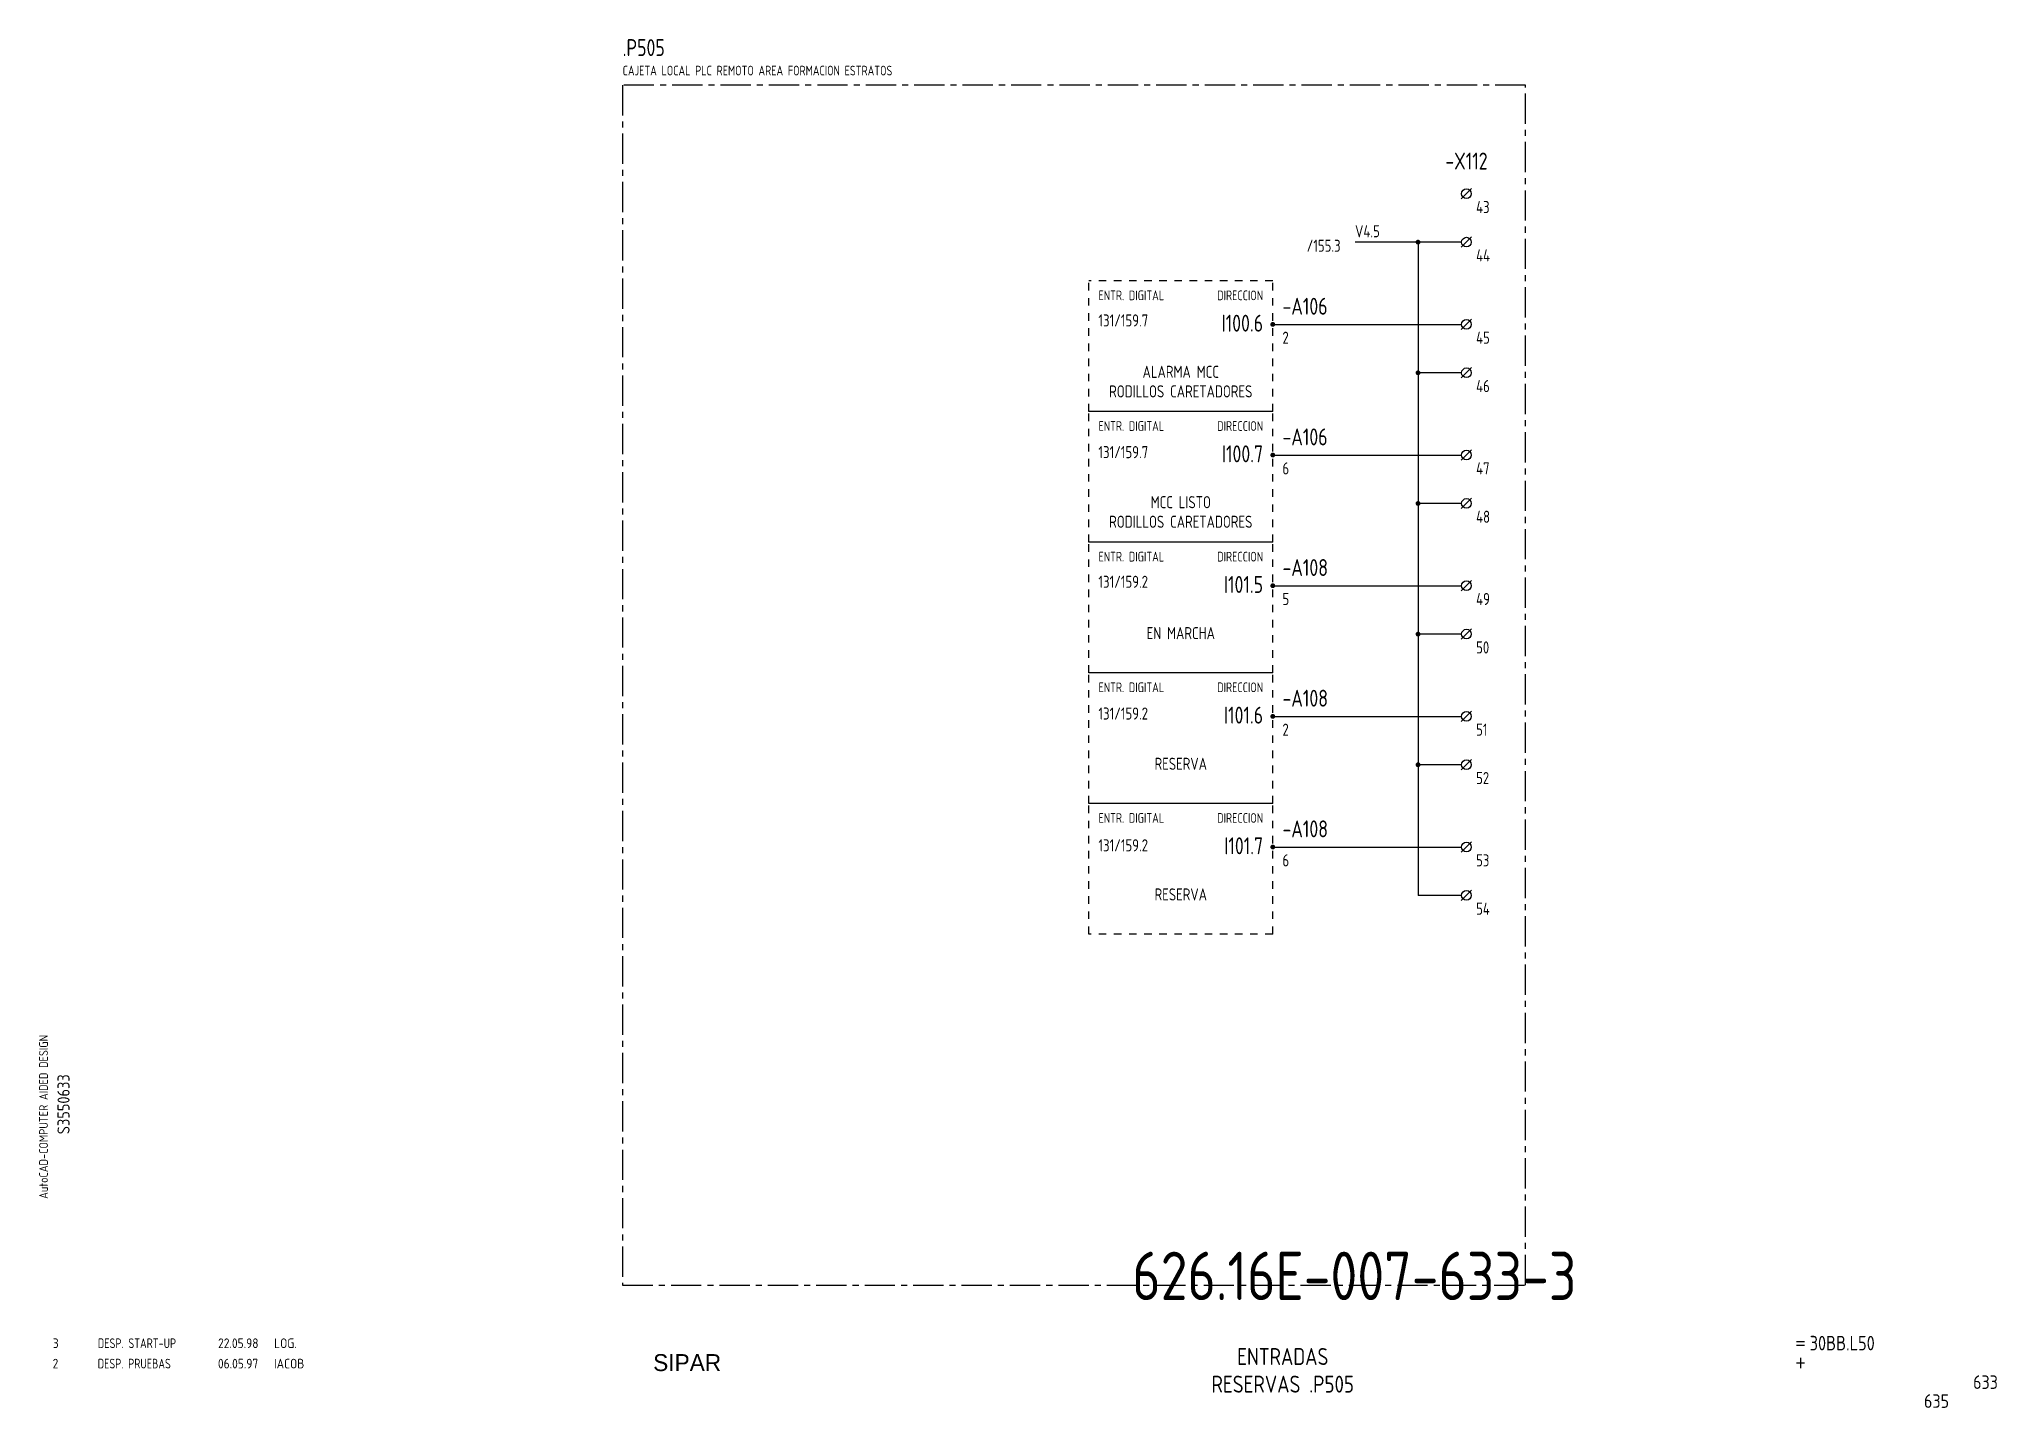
# Model space of a CAD drawing. Extents: x 10 to 414, y 6 to 288.
import ezdxf
from ezdxf.enums import TextEntityAlignment as Align

# ---------------------------------------------------------------- set-up
doc = ezdxf.new("R2010")
doc.units = 0
doc.header["$LTSCALE"] = 5
doc.header["$MEASUREMENT"] = 0
doc.linetypes.add('CENTER', pattern=[2, 1.25, -0.25, 0.25, -0.25])
doc.linetypes.add('HIDDEN1', pattern=[0.625, 0.3125, -0.3125])
doc.layers.get('0').update_dxf_attribs({"linetype": 'CONTINUOUS'})
doc.layers.add('3', color=3, linetype='CONTINUOUS')
doc.layers.add('CART', color=7, linetype='CONTINUOUS')
doc.styles.add('DIN', font='DIN.shx', dxfattribs={"width": 0.85})
doc.styles.add('N', font='ROMANS', dxfattribs={"width": 0.85, "height": 3})
doc.styles.add('SIMPLEX', font='SIMPLEX', dxfattribs={"width": 0.85})
doc.styles.add('X', font='UNIV.SHX', dxfattribs={"height": 3.5})

# ---------------------------------------------------------------- blocks, each defined once
blk = doc.blocks.new('B5-3')
at = {"linetype": 'Continuous', "const_width": 0.5}
blk.add_lwpolyline([(-0.25, 0, 1), (0.25, 0, 1)], format="xyb", close=True, dxfattribs=at)
blk = doc.blocks.new('NORMALE')
at = {"linetype": 'Continuous'}
blk.add_line((-1.06, -1.06), (1.06, 1.06), dxfattribs=at)
at = {"color": 7}
blk.add_circle((0, 0), 1, dxfattribs=at)
at = {"color": 7, "style": 'SIMPLEX', "flags": 9}
for tag, p in [('QUADRO', (-7.5, 4)), ('SEZIONE', (-7.5, 2.5)), ('NUMO', (-7.5, 1)), ('NUMM', (-7.5, -0.5)), ('NOTEM', (-7.5, -2)), ('NOTEV', (-7.5, -3.5)), ('UTENZA', (-7.5, -5)), ('RIP', (-7.5, -6.5)), ('RAGGIO', (-7.5, -8))]:
    blk.add_attdef(tag, p, '', height=1, dxfattribs=at)
at = {"color": 3, "style": 'SIMPLEX', "flags": 8}
for tag, p in [('NUMI', (1.5, 0.5)), ('MORSETTIERA', (1.5, -2.5))]:
    blk.add_attdef(tag, p, '', height=2, dxfattribs=at)
blk = doc.blocks.new('REV2')
at = {"color": 3, "style": 'DIN'}
for s, width, p in [('2', 0.9, (12.45, 13.79)), ('DESP. PRUEBAS', 0.8, (21.76, 13.79)), ('06.05.97', 0.9, (46.59, 13.79)), ('IACOB', 0.9, (58.16, 13.79))]:
    blk.add_text(s, height=2, dxfattribs=dict(at, width=width)).set_placement(p)
blk = doc.blocks.new('DESP')
at = {"color": 3, "style": 'DIN'}
for s, width, p in [('3', 0.9, (7.45, 13.02)), ('DESP. START-UP', 0.8, (16.76, 13.02)), ('22.05.98', 0.9, (41.59, 13.02)), ('LOG.', 0.9, (53.16, 13.02))]:
    blk.add_text(s, height=2, dxfattribs=dict(at, width=width)).set_placement(p)

msp = doc.modelspace()

# ---------------------------------------------------------------- linework, layer by layer
at = {"color": 3, "linetype": 'CENTER'}
for p, q in [((130.17, 279), (130.17, 31)), ((316.64, 279), (130.17, 279)), ((316.64, 31), (316.64, 279)), ((130.17, 31), (316.64, 31))]:
    msp.add_line(p, q, dxfattribs=at)
for p, q in [((303.44, 246.55), (281.44, 246.55)), ((294.44, 246.55), (294.44, 111.55)), ((264.44, 229.55), (303.44, 229.55)), ((303.44, 219.55), (294.44, 219.55)), ((264.44, 202.55), (303.44, 202.55)), ((303.44, 192.55), (294.44, 192.55)), ((264.44, 175.55), (303.44, 175.55)), ((303.44, 165.55), (294.44, 165.55)), ((264.44, 148.55), (303.44, 148.55)), ((303.44, 138.55), (294.44, 138.55)), ((264.44, 121.55), (303.44, 121.55)), ((303.44, 111.55), (294.44, 111.55))]:
    msp.add_line(p, q)
at = {"linetype": 'HIDDEN1'}
for p, q in [((226.44, 211.55), (226.44, 238.55)), ((264.44, 238.55), (226.44, 238.55)), ((264.44, 211.55), (264.44, 238.55)), ((226.44, 184.55), (226.44, 211.55)), ((264.44, 184.55), (264.44, 211.55)), ((226.44, 157.55), (226.44, 184.55)), ((264.44, 157.55), (264.44, 184.55)), ((226.44, 130.55), (226.44, 157.55)), ((264.44, 130.55), (264.44, 157.55)), ((226.44, 103.55), (226.44, 130.55)), ((264.44, 103.55), (264.44, 130.55)), ((264.44, 103.55), (226.44, 103.55))]:
    msp.add_line(p, q, dxfattribs=at)
at = {"linetype": 'Continuous'}
for p, q in [((264.44, 211.55), (226.44, 211.55)), ((264.44, 184.55), (226.44, 184.55)), ((264.44, 157.55), (226.44, 157.55)), ((264.44, 130.55), (226.44, 130.55))]:
    msp.add_line(p, q, dxfattribs=at)
at = {"const_width": 0.5}
for points in [[(294.19, 246.55, 1), (294.69, 246.55, 1)], [(294.19, 219.55, 1), (294.69, 219.55, 1)], [(294.19, 192.55, 1), (294.69, 192.55, 1)], [(294.19, 165.55, 1), (294.69, 165.55, 1)], [(294.19, 138.55, 1), (294.69, 138.55, 1)]]:
    msp.add_lwpolyline(points, format="xyb", close=True, dxfattribs=at)

# ---------------------------------------------------------------- block references
at = {"linetype": 'Continuous'}
for name, p in [('NORMALE', (304.44, 256.55)), ('NORMALE', (304.44, 246.55)), ('NORMALE', (304.44, 229.55)), ('NORMALE', (304.44, 219.55)), ('NORMALE', (304.44, 202.55)), ('NORMALE', (304.44, 192.55)), ('NORMALE', (304.44, 175.55)), ('NORMALE', (304.44, 165.55)), ('NORMALE', (304.44, 148.55)), ('NORMALE', (304.44, 138.55)), ('NORMALE', (304.44, 121.55)), ('NORMALE', (304.44, 111.55)), ('DESP', (5.04, 4.98)), ('REV2', (0, 0))]:
    msp.add_blockref(name, p, dxfattribs=at)
for p in [(264.44, 229.55), (264.44, 202.55), (264.44, 175.55), (264.44, 148.55), (264.44, 121.55)]:
    msp.add_blockref('B5-3', p)

# ---------------------------------------------------------------- texts
at = {"color": 3, "style": 'DIN', "width": 0.8}
msp.add_text('.P505', height=3.5, dxfattribs=at).set_placement((130.17, 285))
at = {"style": 'DIN', "width": 0.8}
for s, height, p in [('CAJETA LOCAL PLC REMOTO AREA FORMACION ESTRATOS', 2, (130.17, 281)), ('43', 2.5, (306.44, 252.55)), ('/155.3', 2.5, (271.44, 244.55)), ('V4.5', 2.5, (281.44, 247.55)), ('44', 2.5, (306.44, 242.55)), ('131/159.7', 2.5, (228.44, 229.12)), ('2', 2.5, (266.44, 225.55)), ('45', 2.5, (306.44, 225.55)), ('46', 2.5, (306.44, 215.55)), ('131/159.7', 2.5, (228.44, 201.9)), ('6', 2.5, (266.44, 198.55)), ('47', 2.5, (306.44, 198.55)), ('48', 2.5, (306.44, 188.55)), ('131/159.2', 2.5, (228.44, 175.11)), ('5', 2.5, (266.44, 171.55)), ('49', 2.5, (306.44, 171.55)), ('50', 2.5, (306.44, 161.55)), ('131/159.2', 2.5, (228.44, 147.88)), ('2', 2.5, (266.44, 144.55)), ('51', 2.5, (306.44, 144.55)), ('52', 2.5, (306.44, 134.55)), ('131/159.2', 2.5, (228.44, 120.65)), ('6', 2.5, (266.44, 117.55)), ('53', 2.5, (306.44, 117.55)), ('54', 2.5, (306.44, 107.55))]:
    msp.add_text(s, height=height, dxfattribs=at).set_placement(p)
at = {"color": 1, "style": 'DIN', "width": 0.8}
for p in [(228.44, 234.55), (228.44, 207.55), (228.44, 180.55), (228.44, 153.55), (228.44, 126.55)]:
    msp.add_text('ENTR. DIGITAL', height=2, dxfattribs=at).set_placement(p)
for p in [(262.44, 234.55), (262.44, 207.55), (262.44, 180.55), (262.44, 153.55), (262.44, 126.55)]:
    msp.add_text('DIRECCION', height=2, dxfattribs=at).set_placement(p, align=Align.RIGHT)
at = {"style": 'DIN', "width": 0.8}
for s, p in [('ALARMA MCC', (245.44, 218.5)), ('RODILLOS CARETADORES', (245.44, 214.46)), ('MCC LISTO', (245.44, 191.56)), ('RODILLOS CARETADORES', (245.44, 187.52)), ('EN MARCHA', (245.44, 164.5)), ('RESERVA', (245.44, 137.5)), ('RESERVA', (245.44, 110.5))]:
    msp.add_text(s, height=2.5, dxfattribs=at).set_placement(p, align=Align.CENTER)
at = {"color": 2, "insert": (235.41, 37.92), "char_height": 10, "width": 111.0411, "attachment_point": 1, "style": 'DIN'}
msp.add_mtext('626.16E-007-633-3', dxfattribs=at)
at = {"layer": '3', "style": 'DIN', "width": 0.8}
msp.add_text('-X112', height=3.5, dxfattribs=at).set_placement((304.44, 261.55), align=Align.CENTER)
for s, p in [('-A106', (266.44, 231.55)), ('-A106', (266.44, 204.55)), ('-A108', (266.44, 177.55)), ('-A108', (266.44, 150.55)), ('-A108', (266.44, 123.55))]:
    msp.add_text(s, height=3.5, dxfattribs=at).set_placement(p)
for s, p in [('I100.6', (262.44, 228.05)), ('I100.7', (262.44, 201.05)), ('I101.5', (262.44, 174.05)), ('I101.6', (262.44, 147.05)), ('I101.7', (262.44, 120.05))]:
    msp.add_text(s, height=3.5, dxfattribs=at).set_placement(p, align=Align.RIGHT)
at = {"layer": '3', "color": 2, "style": 'DIN', "width": 0.85}
for s, p in [('ENTRADAS', (266.5, 14.51)), ('RESERVAS .P505', (266.5, 8.8))]:
    msp.add_text(s, height=3.5, dxfattribs=at).set_placement(p, align=Align.CENTER)
at = {"layer": 'CART', "color": 1, "style": 'DIN', "width": 0.9}
msp.add_text('AutoCAD-COMPUTER AIDED DESIGN', height=1.8, rotation=90, dxfattribs=at).set_placement((11.47, 48.84))
at = {"layer": 'CART', "color": 3, "style": 'N', "width": 0.85}
for s, p in [('=', (372.24, 17.91)), ('+', (372.24, 13.87))]:
    msp.add_text(s, height=2.5, dxfattribs=at).set_placement(p)
at = {"layer": 'CART', "color": 3, "style": 'DIN', "width": 0.9, "flags": 1}
msp.add_attdef('S3550633', text='', height=2.5, rotation=90, dxfattribs=at).set_placement((15.95, 68.38), align=Align.CENTER)
at = {"layer": 'CART', "color": 3, "style": 'DIN', "width": 0.85}
msp.add_attdef('30BB.L50', text='', height=3, dxfattribs=at).set_placement((375.33, 16.63), align=Align.BOTTOM_LEFT)
at = {"layer": 'CART', "color": 6, "style": 'X', "flags": 1}
msp.add_attdef('SIPAR', text='', height=3.5, dxfattribs=at).set_placement((143.5, 15), align=Align.MIDDLE)
at = {"layer": 'CART', "color": 2, "style": 'DIN', "width": 0.9, "flags": 1}
msp.add_attdef('633', text='', height=2.8, dxfattribs=at).set_placement((414.2, 9.56), align=Align.RIGHT)
at = {"layer": 'CART', "color": 7, "style": 'DIN', "width": 0.9, "flags": 1}
msp.add_attdef('635', (398.93, 5.65), '', height=2.8, dxfattribs=at)

doc.saveas('drawing.dxf')
